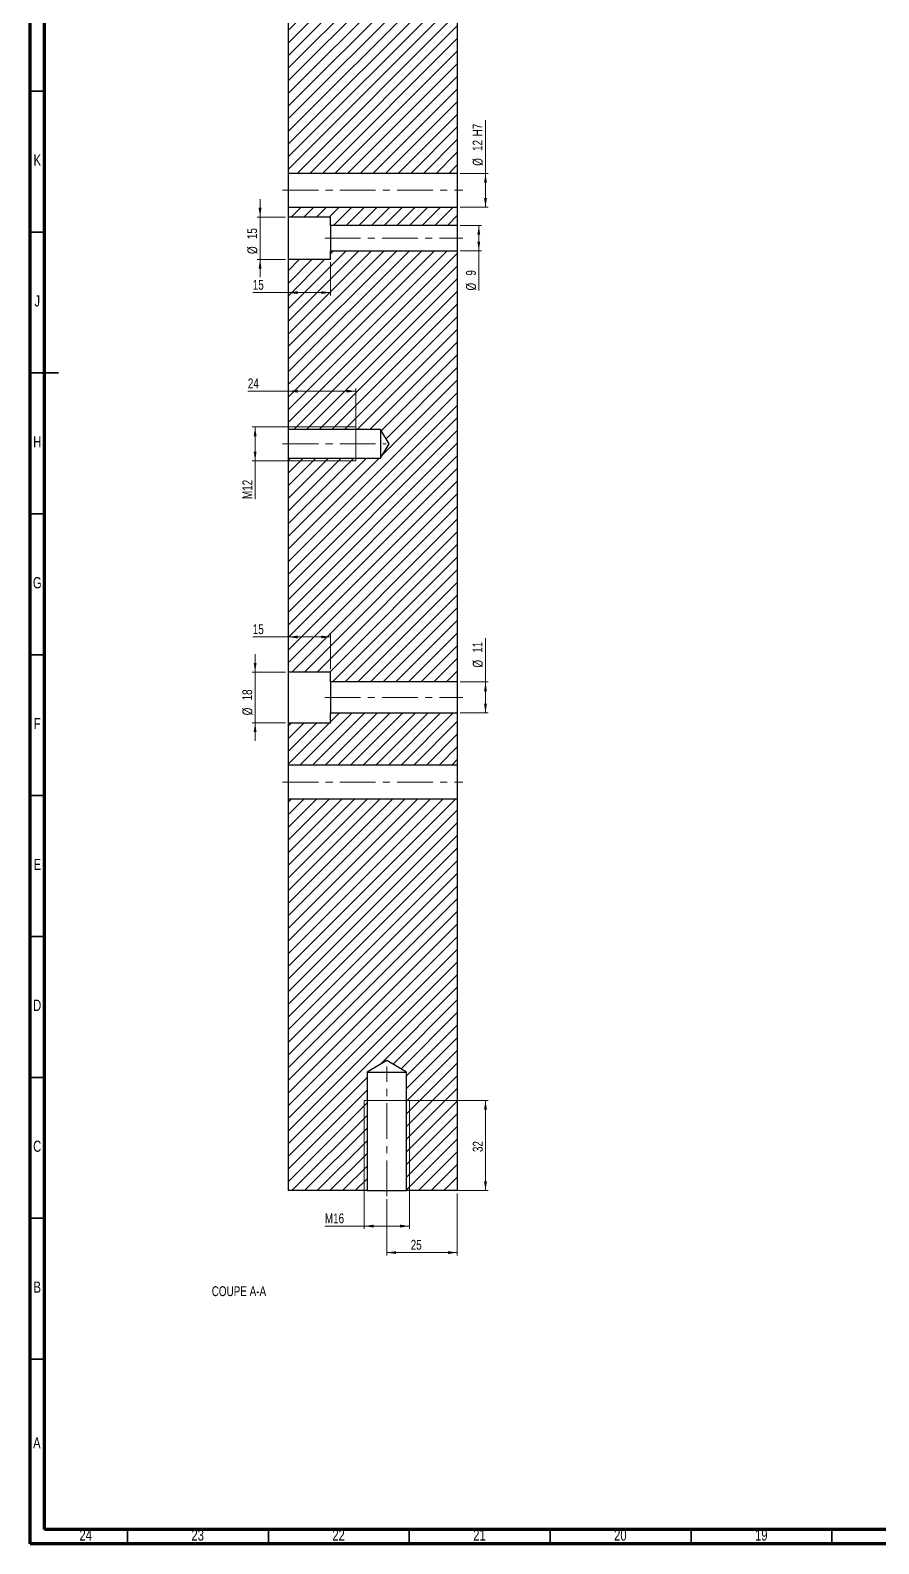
# Model space of a CAD drawing. Header units: millimetres. Extents: x 15 to 1184, y 5 to 836.
# Drawn here: x 15 to 316, y 5 to 542 of the extents above; entities that cross this region are included whole.
import ezdxf

# ---------------------------------------------------------------- set-up
doc = ezdxf.new("R2010")
doc.units = ezdxf.units.MM
doc.linetypes.add('CENTERX2', pattern=[20.32, 12.7, -2.54, 2.54, -2.54])
doc.styles.add('SLDTEXTSTYLE0', font='TXT', dxfattribs={"width": 0.75})
doc.dimstyles.new('SLDDIMSTYLE4', dxfattribs={"dimtxt": 3.5, "dimasz": 3.302, "dimexe": 0, "dimexo": 0.0625, "dimgap": 0.875, "dimtad": 1, "dimrnd": 1e-09, "dimzin": 12, "dimdsep": 46, "dimtxsty": 'SLDTEXTSTYLE0', "dimsah": 1, "dimcen": 0.09, "dimadec": 0, "dimazin": 3, "dimtfac": 1, "dimtofl": 0, "dimtmove": 0, "dimatfit": 3, "dimfxl": 1, "dimfrac": 2, "dimtolj": 1, "dimtzin": 12, "dimarcsym": 0})
doc.dimstyles.new('SLDDIMSTYLE5', dxfattribs={"dimtxt": 3.5, "dimasz": 3.302, "dimexe": 0, "dimexo": 0.0625, "dimgap": 0.875, "dimtad": 1, "dimrnd": 1e-09, "dimzin": 12, "dimdsep": 46, "dimtxsty": 'SLDTEXTSTYLE0', "dimsah": 1, "dimcen": 0.09, "dimadec": 0, "dimazin": 3, "dimtfac": 1, "dimtmove": 0, "dimatfit": 0, "dimfxl": 1, "dimfrac": 2, "dimtolj": 1, "dimtzin": 12, "dimarcsym": 0})

# ---------------------------------------------------------------- blocks, each defined once
blk = doc.blocks.new('_D_123')
at = {"color": 7, "linetype": 'Continuous', "lineweight": 18}
for p, q in [((176.55, 491.33), (176.55, 510.24)), ((167.55, 491.33), (177.55, 491.33)), ((176.55, 491.33), (176.55, 479.33)), ((167.55, 479.33), (177.55, 479.33))]:
    blk.add_line(p, q, dxfattribs=at)
for points in [[(176.55, 491.33), (176.04, 488.03), (177.06, 488.03)], [(176.55, 479.33), (177.06, 482.63), (176.04, 482.63)]]:
    blk.add_solid(points, dxfattribs=at)
at = {"color": 7, "linetype": 'Continuous', "lineweight": 18, "char_height": 3.5, "attachment_point": 1, "rotation": 90, "style": 'SLDTEXTSTYLE0'}
for s, insert in [('H7', (171.98, 504.46)), ('12', (171.98, 499.29)), ('%%c', (172.04, 494.01))]:
    blk.add_mtext(s, dxfattribs=dict(at, insert=insert))
blk = doc.blocks.new('_D_124')
at = {"color": 7, "linetype": 'Continuous', "lineweight": 18}
for p, q in [((121.55, 459.83), (121.55, 448.03)), ((106.55, 449.03), (93.96, 449.03)), ((121.55, 449.03), (106.55, 449.03))]:
    blk.add_line(p, q, dxfattribs=at)
for points in [[(106.55, 449.03), (109.85, 448.52), (109.85, 449.54)], [(121.55, 449.03), (118.25, 449.54), (118.25, 448.52)]]:
    blk.add_solid(points, dxfattribs=at)
at = {"color": 7, "linetype": 'Continuous', "lineweight": 18, "insert": (93.96, 453.54), "char_height": 3.5, "attachment_point": 1, "style": 'SLDTEXTSTYLE0'}
blk.add_mtext('15', dxfattribs=at)
blk = doc.blocks.new('_D_125')
at = {"color": 7, "linetype": 'Continuous', "lineweight": 18}
for p, q in [((96.55, 475.83), (96.55, 482.18)), ((105.55, 475.83), (95.55, 475.83)), ((96.55, 475.83), (96.55, 460.83)), ((105.55, 460.83), (95.55, 460.83)), ((96.55, 460.83), (96.55, 454.48))]:
    blk.add_line(p, q, dxfattribs=at)
for points in [[(96.55, 475.83), (97.06, 479.13), (96.04, 479.13)], [(96.55, 460.83), (96.04, 457.53), (97.06, 457.53)]]:
    blk.add_solid(points, dxfattribs=at)
at = {"color": 7, "linetype": 'Continuous', "lineweight": 18, "char_height": 3.5, "attachment_point": 1, "rotation": 90, "style": 'SLDTEXTSTYLE0'}
for s, insert in [('15', (91.98, 467.99)), ('%%c', (92.04, 462.72))]:
    blk.add_mtext(s, dxfattribs=dict(at, insert=insert))
blk = doc.blocks.new('_D_126')
at = {"color": 7, "linetype": 'Continuous', "lineweight": 18}
for p, q in [((167.55, 472.83), (175.18, 472.83)), ((174.18, 472.83), (174.18, 463.83)), ((167.55, 463.83), (175.18, 463.83)), ((174.18, 463.83), (174.18, 449.76))]:
    blk.add_line(p, q, dxfattribs=at)
for points in [[(174.18, 472.83), (173.67, 469.53), (174.68, 469.53)], [(174.18, 463.83), (174.68, 467.13), (173.67, 467.13)]]:
    blk.add_solid(points, dxfattribs=at)
at = {"color": 7, "linetype": 'Continuous', "lineweight": 18, "char_height": 3.5, "attachment_point": 1, "rotation": 90, "style": 'SLDTEXTSTYLE0'}
for s, insert in [('9', (169.61, 455.04)), ('%%c', (169.66, 449.76))]:
    blk.add_mtext(s, dxfattribs=dict(at, insert=insert))
blk = doc.blocks.new('_D_127')
at = {"color": 7, "linetype": 'Continuous', "lineweight": 18}
for p, q in [((106.55, 414.04), (92.22, 414.04)), ((106.55, 390.33), (106.55, 415.04)), ((106.55, 414.04), (130.55, 414.04)), ((130.55, 390.33), (130.55, 415.04))]:
    blk.add_line(p, q, dxfattribs=at)
for points in [[(106.55, 414.04), (109.85, 413.53), (109.85, 414.54)], [(130.55, 414.04), (127.25, 414.54), (127.25, 413.53)]]:
    blk.add_solid(points, dxfattribs=at)
at = {"color": 7, "linetype": 'Continuous', "lineweight": 18, "insert": (92.22, 418.55), "char_height": 3.5, "attachment_point": 1, "style": 'SLDTEXTSTYLE0'}
blk.add_mtext('24', dxfattribs=at)
blk = doc.blocks.new('_D_128')
at = {"color": 7, "linetype": 'Continuous', "lineweight": 18}
for p, q in [((129.55, 401.33), (93.8, 401.33)), ((94.8, 389.33), (94.8, 401.33)), ((129.55, 389.33), (93.8, 389.33)), ((94.8, 389.33), (94.8, 375.76))]:
    blk.add_line(p, q, dxfattribs=at)
for points in [[(94.8, 401.33), (94.3, 398.03), (95.31, 398.03)], [(94.8, 389.33), (95.31, 392.63), (94.3, 392.63)]]:
    blk.add_solid(points, dxfattribs=at)
at = {"color": 7, "linetype": 'Continuous', "lineweight": 18, "insert": (90.29, 375.76), "char_height": 3.5, "attachment_point": 1, "rotation": 90, "style": 'SLDTEXTSTYLE0'}
blk.add_mtext('M12', dxfattribs=at)
blk = doc.blocks.new('_D_129')
at = {"color": 7, "linetype": 'Continuous', "lineweight": 18}
for p, q in [((133.55, 161.33), (133.55, 116.72)), ((149.55, 161.33), (149.55, 116.72)), ((133.55, 117.72), (119.55, 117.72)), ((149.55, 117.72), (133.55, 117.72))]:
    blk.add_line(p, q, dxfattribs=at)
for points in [[(133.55, 117.72), (136.85, 117.21), (136.85, 118.23)], [(149.55, 117.72), (146.25, 118.23), (146.25, 117.21)]]:
    blk.add_solid(points, dxfattribs=at)
at = {"color": 7, "linetype": 'Continuous', "lineweight": 18, "insert": (119.55, 122.23), "char_height": 3.5, "attachment_point": 1, "style": 'SLDTEXTSTYLE0'}
blk.add_mtext('M16', dxfattribs=at)
blk = doc.blocks.new('_D_130')
at = {"color": 7, "linetype": 'Continuous', "lineweight": 18}
for p, q in [((134.55, 162.33), (177.55, 162.33)), ((176.55, 130.33), (176.55, 162.33)), ((134.55, 130.33), (177.55, 130.33))]:
    blk.add_line(p, q, dxfattribs=at)
for points in [[(176.55, 162.33), (176.04, 159.03), (177.06, 159.03)], [(176.55, 130.33), (177.06, 133.63), (176.04, 133.63)]]:
    blk.add_solid(points, dxfattribs=at)
at = {"color": 7, "linetype": 'Continuous', "lineweight": 18, "insert": (172.04, 144.01), "char_height": 3.5, "attachment_point": 1, "rotation": 90, "style": 'SLDTEXTSTYLE0'}
blk.add_mtext('32', dxfattribs=at)
blk = doc.blocks.new('_D_131')
at = {"color": 7, "linetype": 'Continuous', "lineweight": 18}
for p, q in [((166.55, 129.33), (166.55, 107.33)), ((141.55, 127.33), (141.55, 107.33)), ((141.55, 108.33), (166.55, 108.33))]:
    blk.add_line(p, q, dxfattribs=at)
for points in [[(141.55, 108.33), (144.85, 107.82), (144.85, 108.84)], [(166.55, 108.33), (163.25, 108.84), (163.25, 107.82)]]:
    blk.add_solid(points, dxfattribs=at)
at = {"color": 7, "linetype": 'Continuous', "lineweight": 18, "insert": (150, 112.84), "char_height": 3.5, "attachment_point": 1, "style": 'SLDTEXTSTYLE0'}
blk.add_mtext('25', dxfattribs=at)
blk = doc.blocks.new('_D_132')
at = {"color": 7, "linetype": 'Continuous', "lineweight": 18}
for p, q in [((94.8, 314.33), (94.8, 320.68)), ((105.55, 314.33), (93.8, 314.33)), ((94.8, 314.33), (94.8, 296.33)), ((105.55, 296.33), (93.8, 296.33)), ((94.8, 296.33), (94.8, 289.98))]:
    blk.add_line(p, q, dxfattribs=at)
for points in [[(94.8, 314.33), (95.31, 317.63), (94.3, 317.63)], [(94.8, 296.33), (94.3, 293.03), (95.31, 293.03)]]:
    blk.add_solid(points, dxfattribs=at)
at = {"color": 7, "linetype": 'Continuous', "lineweight": 18, "char_height": 3.5, "attachment_point": 1, "rotation": 90, "style": 'SLDTEXTSTYLE0'}
for s, insert in [('18', (90.24, 304.28)), ('%%c', (90.29, 299))]:
    blk.add_mtext(s, dxfattribs=dict(at, insert=insert))
blk = doc.blocks.new('_D_133')
at = {"color": 7, "linetype": 'Continuous', "lineweight": 18}
for p, q in [((121.55, 315.33), (121.55, 327.81)), ((106.55, 326.81), (93.96, 326.81)), ((121.55, 326.81), (106.55, 326.81))]:
    blk.add_line(p, q, dxfattribs=at)
for points in [[(106.55, 326.81), (109.85, 326.3), (109.85, 327.31)], [(121.55, 326.81), (118.25, 327.31), (118.25, 326.3)]]:
    blk.add_solid(points, dxfattribs=at)
at = {"color": 7, "linetype": 'Continuous', "lineweight": 18, "insert": (93.96, 331.32), "char_height": 3.5, "attachment_point": 1, "style": 'SLDTEXTSTYLE0'}
blk.add_mtext('15', dxfattribs=at)
blk = doc.blocks.new('_D_134')
at = {"color": 7, "linetype": 'Continuous', "lineweight": 18}
for p, q in [((176.55, 310.83), (176.55, 326.39)), ((167.55, 310.83), (177.55, 310.83)), ((176.55, 310.83), (176.55, 299.83)), ((167.55, 299.83), (177.55, 299.83))]:
    blk.add_line(p, q, dxfattribs=at)
for points in [[(176.55, 310.83), (176.04, 307.53), (177.06, 307.53)], [(176.55, 299.83), (177.06, 303.13), (176.04, 303.13)]]:
    blk.add_solid(points, dxfattribs=at)
at = {"color": 7, "linetype": 'Continuous', "lineweight": 18, "char_height": 3.5, "attachment_point": 1, "rotation": 90, "style": 'SLDTEXTSTYLE0'}
for s, insert in [('11', (171.98, 321.22)), ('%%c', (172.04, 315.94))]:
    blk.add_mtext(s, dxfattribs=dict(at, insert=insert))

msp = doc.modelspace()

# ---------------------------------------------------------------- hatches: boundary and pattern name
at = {"linetype": 'Continuous', "lineweight": 18}
h = msp.add_hatch(dxfattribs=at)
h.set_pattern_fill('ANSI31', style=0)
h.paths.add_polyline_path([(166.549, 575.333), (106.549, 575.333), (106.549, 491.333), (166.549, 491.333), (166.549, 561.933), (144.299, 561.933), (142.256, 565.333), (144.299, 568.733), (166.549, 568.733)], flags=0)
h = msp.add_hatch(dxfattribs=at)
h.set_pattern_fill('ANSI31', style=0)
h.paths.add_polyline_path([(166.549, 479.333), (106.549, 479.333), (106.549, 475.833), (121.549, 475.833), (121.549, 472.833), (166.549, 472.833)], flags=0)
h = msp.add_hatch(dxfattribs=at)
h.set_pattern_fill('ANSI31', style=0)
h.paths.add_polyline_path([(121.549, 460.833), (106.549, 460.833), (106.549, 400.433), (139.299, 400.433), (142.363, 395.333), (139.299, 390.233), (106.549, 390.233), (106.549, 314.333), (121.549, 314.333), (121.549, 310.833), (166.549, 310.833), (166.549, 463.833), (121.549, 463.833)], flags=0)
h = msp.add_hatch(dxfattribs=at)
h.set_pattern_fill('ANSI31', style=0)
h.paths.add_polyline_path([(106.549, 281.333), (166.549, 281.333), (166.549, 299.833), (121.549, 299.833), (121.549, 296.333), (106.549, 296.333)], flags=0)
h = msp.add_hatch(dxfattribs=at)
h.set_pattern_fill('ANSI31', style=0)
h.paths.add_polyline_path([(166.549, 269.333), (106.549, 269.333), (106.549, 130.333), (134.549, 130.333), (134.549, 172.333), (141.549, 176.539), (148.549, 172.333), (148.549, 130.333), (166.549, 130.333)], flags=0)

# ---------------------------------------------------------------- linework, layer by layer
at = {"color": 7, "linetype": 'Continuous', "lineweight": 70}
for p, q in [((15, 5), (15, 836)), ((20, 10), (20, 831)), ((1179, 10), (20, 10)), ((1184, 5), (15, 5))]:
    msp.add_line(p, q, dxfattribs=at)
at = {"color": 7, "linetype": 'Continuous', "lineweight": 25}
for p, q in [((106.549, 575.333), (106.549, 491.333)), ((166.549, 561.933), (166.549, 491.333)), ((166.549, 491.333), (106.549, 491.333)), ((106.549, 491.333), (106.549, 479.333)), ((166.549, 491.333), (166.549, 479.333)), ((106.549, 479.333), (166.549, 479.333)), ((106.549, 479.333), (106.549, 475.833)), ((166.549, 479.333), (166.549, 472.833)), ((121.549, 475.833), (106.549, 475.833)), ((106.549, 475.833), (106.549, 460.833)), ((121.549, 472.833), (121.549, 475.833)), ((166.549, 472.833), (121.549, 472.833)), ((121.549, 472.833), (121.549, 463.833)), ((166.549, 472.833), (166.549, 463.833)), ((121.549, 460.833), (121.549, 463.833)), ((121.549, 463.833), (166.549, 463.833)), ((166.549, 463.833), (166.549, 310.833)), ((106.549, 460.833), (106.549, 400.433)), ((106.549, 460.833), (121.549, 460.833)), ((139.299, 400.433), (106.549, 400.433)), ((106.549, 400.433), (106.549, 390.233)), ((142.363, 395.333), (139.299, 400.433)), ((139.299, 400.433), (139.299, 390.233)), ((139.299, 390.233), (142.363, 395.333)), ((106.549, 390.233), (106.549, 314.333)), ((106.549, 390.233), (139.299, 390.233)), ((121.549, 314.333), (106.549, 314.333)), ((106.549, 314.333), (106.549, 296.333)), ((121.549, 310.833), (121.549, 314.333)), ((166.549, 310.833), (121.549, 310.833)), ((121.549, 310.833), (121.549, 299.833)), ((166.549, 310.833), (166.549, 299.833)), ((106.549, 296.333), (106.549, 281.333)), ((106.549, 296.333), (121.549, 296.333)), ((121.549, 296.333), (121.549, 299.833)), ((121.549, 299.833), (166.549, 299.833)), ((166.549, 299.833), (166.549, 281.333)), ((166.549, 281.333), (106.549, 281.333)), ((106.549, 281.333), (106.549, 269.333)), ((166.549, 281.333), (166.549, 269.333)), ((106.549, 269.333), (166.549, 269.333)), ((106.549, 269.333), (106.549, 130.333)), ((166.549, 269.333), (166.549, 130.333)), ((141.549, 176.539), (134.549, 172.333)), ((134.549, 172.333), (134.549, 130.333)), ((134.549, 172.333), (148.549, 172.333)), ((148.549, 172.333), (141.549, 176.539)), ((148.549, 130.333), (148.549, 172.333)), ((134.549, 130.333), (106.549, 130.333)), ((134.549, 130.333), (148.549, 130.333)), ((166.549, 130.333), (148.549, 130.333))]:
    msp.add_line(p, q, dxfattribs=at)
at = {"color": 7, "linetype": 'Continuous', "lineweight": 35}
for p, q in [((20, 520.5), (15, 520.5)), ((20, 470.5), (15, 470.5)), ((14.999, 420.5), (25.001, 420.5)), ((20, 420.5), (15, 420.5)), ((20, 370.5), (15, 370.5)), ((20, 320.5), (15, 320.5)), ((20, 270.5), (15, 270.5)), ((20, 220.5), (15, 220.5)), ((20, 170.5), (15, 170.5)), ((20, 120.5), (15, 120.5)), ((20, 70.5), (15, 70.5)), ((49.5, 10), (49.5, 5)), ((99.5, 10), (99.5, 5)), ((149.5, 10), (149.5, 5)), ((199.5, 10), (199.5, 5)), ((249.5, 10), (249.5, 5)), ((299.5, 10), (299.5, 5))]:
    msp.add_line(p, q, dxfattribs=at)
at = {"color": 7, "linetype": 'CENTERX2', "lineweight": 18}
for p, q in [((104.549, 485.333), (168.549, 485.333)), ((119.549, 468.333), (168.549, 468.333)), ((104.549, 395.333), (141.299, 395.333)), ((119.549, 305.333), (168.549, 305.333)), ((104.549, 275.333), (168.549, 275.333)), ((141.549, 128.333), (141.549, 174.333))]:
    msp.add_line(p, q, dxfattribs=at)
at = {"color": 7, "linetype": 'Continuous', "lineweight": 18}
for p, q in [((106.549, 401.333), (130.549, 401.333)), ((130.549, 389.333), (130.549, 401.333)), ((106.549, 389.333), (130.549, 389.333)), ((133.549, 130.333), (133.549, 162.333)), ((149.549, 162.333), (133.549, 162.333)), ((149.549, 130.333), (149.549, 162.333))]:
    msp.add_line(p, q, dxfattribs=at)

# ---------------------------------------------------------------- texts
at = {"color": 7, "linetype": 'Continuous', "lineweight": 0, "attachment_point": 2, "style": 'SLDTEXTSTYLE0'}
for s, insert, char_height in [('K', (17.489, 498.06), 3.969), ('J', (17.465, 448.06), 3.969), ('H', (17.49, 398.06), 3.969), ('G', (17.487, 348.06), 3.969), ('F', (17.458, 298.06), 3.969), ('E', (17.508, 248.06), 3.969), ('D', (17.453, 198.06), 3.969), ('C', (17.459, 148.06), 3.969), ('B', (17.471, 98.06), 3.969), ('COUPE A-A', (89.049, 96.382), 3.5), ('A', (17.34, 42.81), 3.969), ('24', (34.67, 10.06), 3.9688), ('23', (74.42, 10.06), 3.9688), ('22', (124.42, 10.06), 3.9688), ('21', (174.42, 10.06), 3.9688), ('20', (224.42, 10.06), 3.9688), ('19', (274.42, 10.06), 3.9688)]:
    msp.add_mtext(s, dxfattribs=dict(at, insert=insert, char_height=char_height))

# ---------------------------------------------------------------- dimensions: what is measured, and where the dimension line sits
at = {"color": 7, "linetype": 'Continuous', "lineweight": 18}
for base, p1, p2, picture, middle in [((106.549, 449.03), (121.549, 460.833), (106.549, 660.333), '_D_124', (96.549, 449.03)), ((130.549, 414.037), (106.549, 389.333), (130.549, 389.333), '_D_127', (94.805, 414.037)), ((106.549, 326.806), (121.549, 314.333), (106.549, 314.333), '_D_133', (96.549, 326.806)), ((166.549, 108.333), (141.549, 128.333), (166.549, 130.333), '_D_131', (152.589, 108.333))]:
    dim = msp.add_linear_dim(base=base, p1=p1, p2=p2, dimstyle='SLDDIMSTYLE4', dxfattribs=at)
    dim.commit()
    dim.dimension.update_dxf_attribs({"geometry": picture, "text_midpoint": middle, "dimtype": 160})
for base, p1, p2, text, dimstyle, picture, middle in [((176.549, 479.333), (166.549, 491.333), (166.549, 479.333), '%%c<>H7', 'SLDDIMSTYLE4', '_D_123', (176.549, 502.126)), ((96.549, 460.833), (106.549, 475.833), (106.549, 460.833), '%%c<>', 'SLDDIMSTYLE5', '_D_125', (96.549, 467.941)), ((174.175, 463.833), (166.549, 472.833), (166.549, 463.833), '%%c<>', 'SLDDIMSTYLE4', '_D_126', (174.175, 453.693)), ((94.805, 401.333), (130.549, 389.333), (130.549, 401.333), 'M12', 'SLDDIMSTYLE4', '_D_128', (94.805, 380.489)), ((176.549, 299.833), (166.549, 310.833), (166.549, 299.833), '%%c<>', 'SLDDIMSTYLE4', '_D_134', (176.549, 321.162)), ((94.805, 296.333), (106.549, 314.333), (106.549, 296.333), '%%c<>', 'SLDDIMSTYLE5', '_D_132', (94.805, 304.229))]:
    dim = msp.add_linear_dim(base=base, p1=p1, p2=p2, angle=90, text=text, dimstyle=dimstyle, dxfattribs=at)
    dim.commit()
    dim.dimension.update_dxf_attribs({"geometry": picture, "text_midpoint": middle, "dimtype": 160})
dim = msp.add_linear_dim(base=(133.549, 117.719), p1=(149.549, 162.333), p2=(133.549, 162.333), text='M16', dimstyle='SLDDIMSTYLE4', dxfattribs=at)
dim.commit()
dim.dimension.update_dxf_attribs({"geometry": '_D_129', "text_midpoint": (124.281, 117.719), "dimtype": 160})
dim = msp.add_linear_dim(base=(176.549, 162.333), p1=(133.549, 130.333), p2=(133.549, 162.333), angle=90, dimstyle='SLDDIMSTYLE4', dxfattribs=at)
dim.commit()
dim.dimension.update_dxf_attribs({"geometry": '_D_130', "text_midpoint": (176.549, 146.597), "dimtype": 160})

doc.saveas('drawing.dxf')
